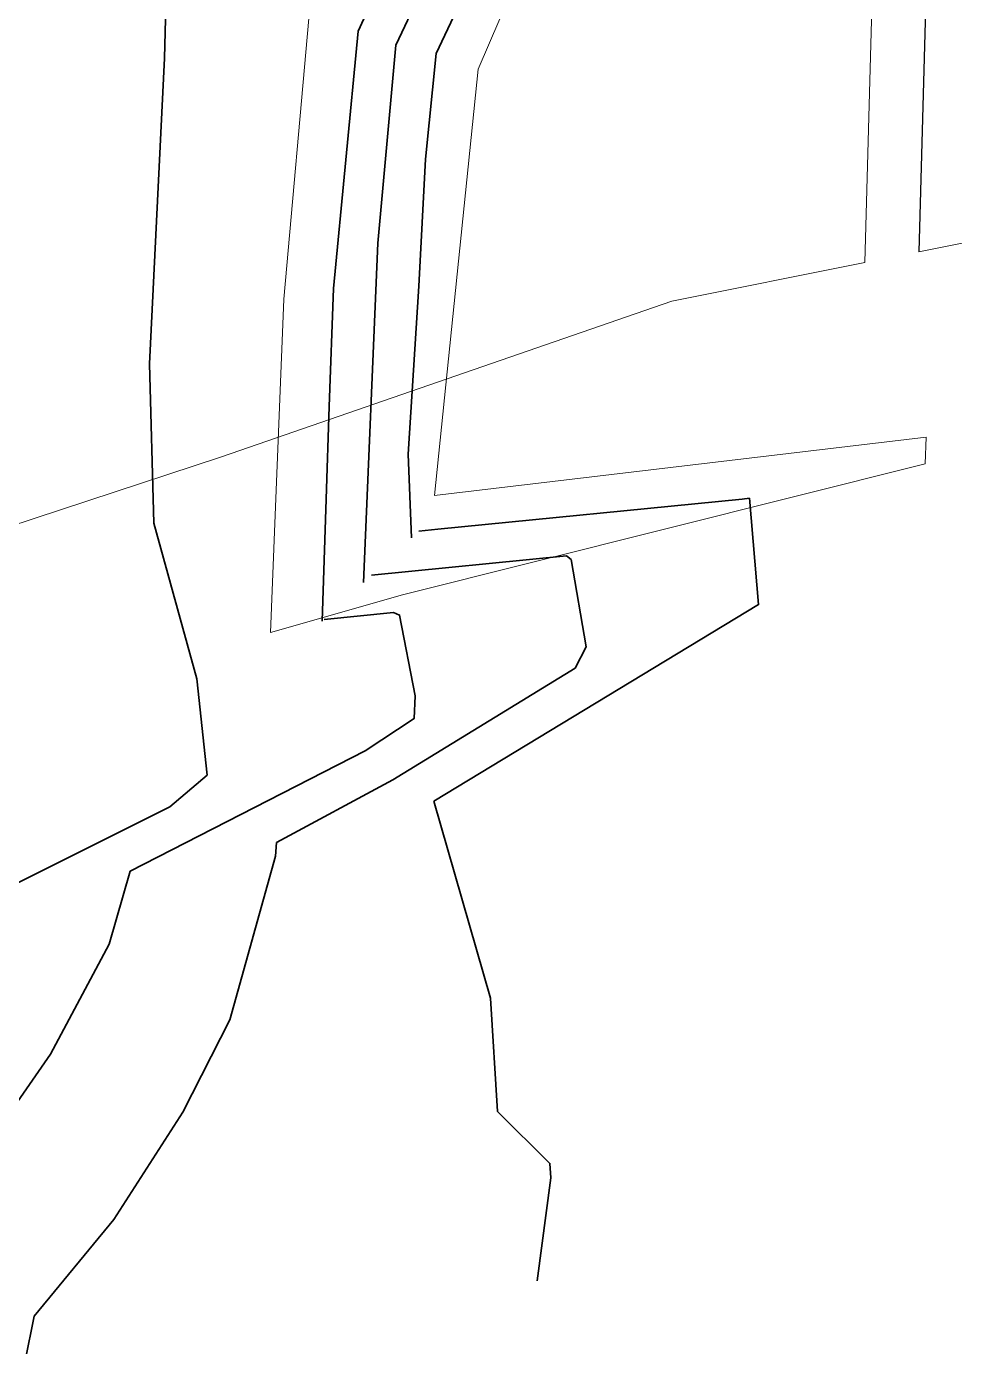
# Model space of a CAD drawing. Header units: metres. Extents: x 1477905 to 1478744, y 4202276 to 4202610.
# Drawn here: x 1478304.08 to 1478338.71, y 4202329.75 to 4202379.04 of the extents above; entities that cross this region are included whole.
import ezdxf

# ---------------------------------------------------------------- set-up
doc = ezdxf.new("R2010")
doc.units = ezdxf.units.M
doc.layers.add('Nouveau Terrain - CN - Courbes', color=22, linetype='Continuous', lineweight=0)
doc.layers.add('PVcase AlignmentLine', color=130, linetype='Continuous', plot=False)
doc.layers.add('PVcase Offsets', color=240, linetype='Continuous', plot=False)
doc.layers.add('PVcase PV Area', color=30, linetype='Continuous')

msp = doc.modelspace()

# ---------------------------------------------------------------- linework, layer by layer
at = {"layer": 'Nouveau Terrain - CN - Courbes', "linetype": 'Continuous', "lineweight": 35}
for points in [[(1478310.429573895, 4202354.679513143, 73), (1478308.835787909, 4202360.494409231, 73), (1478308.667960197, 4202366.439802215, 73), (1478309.227442973, 4202377.851963935, 73), (1478309.303711386, 4202380.783038716, 73), (1478309.099606973, 4202382.665860386, 73), (1478309.090805435, 4202388.421367271, 73), (1478309.409406587, 4202391.624400493, 73), (1478311.49949793, 4202401.89647666, 73), (1478311.797312398, 4202405.289957848, 73), (1478313.061289452, 4202407.478664516, 73), (1478317.368286668, 4202412.339424592, 73), (1478324.88808843, 4202419.786117867, 73), (1478328.701777389, 4202422.883279759, 73), (1478331.973106827, 4202424.889578476, 73), (1478334.053731736, 4202425.644334082, 73), (1478335.282626814, 4202425.829336059, 73), (1478340.254916718, 4202426.28479444, 73)], [(1478315.114127482, 4202356.829769022, 72), (1478315.261532521, 4202361.387431879, 72), (1478315.373648011, 4202364.853929739, 72), (1478315.540751428, 4202369.254176922, 72), (1478316.453269595, 4202378.85916814, 72), (1478319.593988786, 4202385.708657186, 72), (1478319.84798455, 4202387.829048161, 72), (1478319.778673844, 4202389.932419585, 72), (1478321.740475815, 4202400.817128048, 72), (1478321.868833238, 4202401.796177519, 72), (1478323.262684569, 4202403.754891887, 72), (1478328.995299698, 4202409.726594757, 72), (1478331.352127392, 4202411.737650796, 72), (1478334.240036603, 4202413.452236871, 72), (1478335.787698883, 4202413.835795431, 72), (1478339.378703231, 4202414.281219653, 72)], [(1478316.661616123, 4202358.275159517, 71), (1478317.190380935, 4202370.946695729, 71), (1478317.861541457, 4202378.340969914, 71), (1478322.273248763, 4202387.684458803, 71), (1478323.783518672, 4202389.224972016, 71), (1478330.030782086, 4202393.058977474, 71), (1478330.827862044, 4202394.162241546, 71), (1478331.555070057, 4202396.485153151, 71), (1478331.753129745, 4202398.008251274, 71), (1478334.524505356, 4202400.94122567, 71), (1478336.068041893, 4202401.832839821, 71), (1478337.457421011, 4202401.986716713, 71), (1478354.327840595, 4202409.69095444, 71)], [(1478318.963380848, 4202374.086893067, 70), (1478319.367810386, 4202378.03031822, 70), (1478323.921458898, 4202387.674422756, 70)], [(1478318.317579915, 4202363.074527418, 70), (1478318.718545222, 4202369.337220584, 70), (1478318.963380852, 4202374.086893099, 70)], [(1478318.449836138, 4202359.945398733, 70), (1478318.317579919, 4202363.074527465, 70)], [(1478330.783553684, 4202361.394459404, 70), (1478319.431369542, 4202360.263833786, 70), (1478318.714303344, 4202360.192417273, 70)], [(1478319.28432368, 4202350.113768979, 70), (1478331.401105292, 4202357.452367662, 70), (1478331.063516576, 4202361.421097348, 70)], [(1478331.063530829, 4202361.421100135, 70), (1478330.783552787, 4202361.394460743, 70)], [(1478313.408230233, 4202348.569058706, 71), (1478317.753226339, 4202350.903942415, 71), (1478324.550978854, 4202355.074558835, 71), (1478324.969117175, 4202355.87871966, 71), (1478324.409013599, 4202359.130979139, 71), (1478324.227332893, 4202359.269797445, 71), (1478316.950588776, 4202358.545066718, 71)], [(1478307.953136983, 4202347.503672725, 72), (1478316.715680398, 4202351.988872751, 72), (1478318.545423619, 4202353.198838944, 72), (1478318.585965448, 4202354.043548242, 72), (1478318.004004516, 4202357.058691402, 72), (1478317.780358384, 4202357.15601617, 72), (1478315.186874212, 4202356.897716165, 72)], [(1478301.948698509, 4202346.163952276, 73), (1478309.42247592, 4202349.896240065, 73), (1478310.817260548, 4202351.087570773, 73), (1478310.429580889, 4202354.679515437, 73)], [(1478323.13704968, 4202332.199365499, 70), (1478323.651154661, 4202336.050523202, 70), (1478323.612758492, 4202336.585607418, 70), (1478321.658592006, 4202338.521315775, 70), (1478321.389080821, 4202342.751714142, 70), (1478319.284323687, 4202350.113768982, 70)], [(1478303.011609456, 4202324.213129776, 71), (1478304.362002265, 4202330.888114981, 71), (1478307.332929067, 4202334.493830134, 71), (1478309.913573535, 4202338.500593627, 71), (1478311.673101798, 4202341.945160164, 71), (1478313.371006056, 4202348.062118808, 71), (1478313.408230238, 4202348.569058707, 71)], [(1478275.577999664, 4202316.950417037, 72), (1478276.180634278, 4202317.693431433, 72), (1478276.00716673, 4202317.695148824, 72), (1478280.337206952, 4202322.226129095, 72), (1478286.856859087, 4202324.88531536, 72), (1478289.994242297, 4202326.518353193, 72), (1478294.908409057, 4202329.73361094, 72), (1478299.106634079, 4202333.221900162, 72), (1478302.158730821, 4202336.624487224, 72), (1478304.979737514, 4202340.669745913, 72), (1478307.164144003, 4202344.778180778, 72), (1478307.953136986, 4202347.503672726, 72)]]:
    msp.add_polyline3d(points, dxfattribs=at)
at = {"layer": 'PVcase AlignmentLine'}
msp.add_lwpolyline([(1478339.259568284, 4202438.995625216), (1478337.373768455, 4202370.62308633)], dxfattribs=at)
at = {"layer": 'PVcase Offsets', "lineweight": 0}
msp.add_lwpolyline([(1478356.330812155, 4202394.520033022), (1478337.247345298, 4202393.893641054), (1478324.868980139, 4202386.595284968), (1478320.930166026, 4202377.44662976), (1478319.310558778, 4202361.531043487), (1478337.647810477, 4202363.702675025), (1478337.620239716, 4202362.70305517), (1478318.11462849, 4202357.812745305), (1478313.179696366, 4202356.408672776), (1478313.342414832, 4202360.486019388), (1478313.676656726, 4202368.86134441), (1478314.616303591, 4202379.334328142), (1478320.880478202, 4202390.621214021), (1478336.653279952, 4202397.082392415), (1478356.385953678, 4202396.519272732)], dxfattribs=at)
at = {"layer": 'PVcase PV Area', "color": 92, "lineweight": 0, "ltscale": 0.3}
for points in [[(1478335.361902576, 4202370.220446859), (1478328.161506558, 4202368.779414594), (1478311.35377171, 4202362.969590221), (1478289.389377849, 4202355.733501516), (1478213.36633983, 4202335.848431768), (1478195.717547114, 4202331.712109083), (1478198.755279367, 4202441.849708444, 0.09648238781061982), (1478204.987450577, 4202440.794595701), (1478240.661240257, 4202440.595789407, 0.1939480512091919), (1478252.261224224, 4202447.160963167, -0.1444995889692197), (1478259.391916649, 4202452.430445281, -0.0938173287170343), (1478261.961655337, 4202452.851254969), (1478337.583435849, 4202450.765512023)], [(1478339.259568284, 4202438.995625216), (1478350.068033775, 4202437.937223447), (1478351.232465833, 4202444.959349633), (1478540.534256194, 4202439.738170348), (1478540.901876147, 4202436.232162382, -0.3139956367760866), (1478536.12052433, 4202430.113600746), (1478511.262201618, 4202419.774277388), (1478479.866163529, 4202408.008974139), (1478455.566751942, 4202400.12618837), (1478424.996123794, 4202392.130042891), (1478405.950104405, 4202386.211767361, -0.1137883790422365), (1478401.394384891, 4202385.911842342), (1478394.320368514, 4202388.689042576), (1478385.824395231, 4202392.672774198, 0.4395017912573829), (1478355.370027866, 4202381.467339296), (1478354.099964637, 4202377.634699788, -0.2556769067150101), (1478348.901034069, 4202372.930065227), (1478337.373768455, 4202370.62308633)]]:
    msp.add_lwpolyline(points, format="xyb", close=True, dxfattribs=at)

doc.saveas('drawing.dxf')
